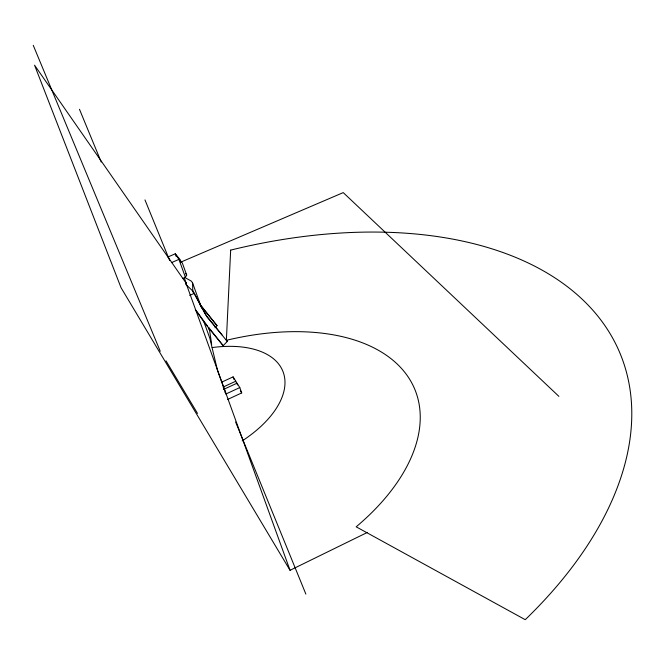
<?xml version="1.0" encoding="UTF-8"?>
<svg xmlns="http://www.w3.org/2000/svg" width="665" height="665" viewBox="0 0 665 665"><rect width="100%" height="100%" fill="white"/><g stroke="black" fill="none" stroke-linecap="round" stroke-linejoin="round"><path stroke-width="1" d="M182.634 278.494L185.41 277.28L186.682 275.086L182.293 262.924L178.935 259.392L175.269 253.797L167.879 257.006M215.003 327.695L217.031 325.659L199.849 304.146M195.311 309.616L205.335 323.913L223.157 345.65L227.297 341.486L226.632 340.463M290.048 570.304L185.851 282.758L34.555 65.178L121.047 287.712L290.048 570.304L367.413 532.399M227.679 399.432L241.703 392.915L239.799 387.57L237.048 383.181L223.357 389.515M223.058 387.097L235.809 381.203L236.757 383.863M224.97 392.175L226.042 393.946L239.799 387.57M222.226 381.901L233.099 376.88L235.809 381.203M189.716 295.393L194.313 293.365L207.197 317.197L222.019 334.927M171.487 262.633L178.935 259.392L185.41 277.28M181.121 261.993L343.24 192.601L558.891 396.365M184.471 277.272L191.429 281.187L192.609 282.999L201.603 307.995M185.718 284.362L192.767 290.971L194.313 293.365M199.542 304.188L217.031 325.659M196.125 310.538L207.605 326.199M208.885 327.787L223.157 345.65M227.297 341.486L205.626 314.753L192.767 290.971L192.609 282.999M185.651 273.506L186.682 275.086M208.361 328.219L209.558 330.114L211.678 344.503M240.323 390.712L241.703 392.915M166.017 360.862L197.522 413.406M33.25 45.311L160.265 351.27M79.468 109.268L101.213 162.011M144.97 199.916L169.691 260.481M235.618 422.001L305.867 594.086M184.371 278.103L186.474 283.913A18.903 1.787 67 0 0 185.377 281.952M176.292 256.607L175.269 253.797L180.24 259.807L181.254 262.6M226.042 393.946L217.513 370.43L209.874 338.377L203.764 321.444M208.519 327.23L209.558 330.114M192.767 290.971L193.457 292.874M237.048 383.181L237.679 384.96M233.099 376.88L234.047 379.532M212.152 347.571A97.614 52.984 -21.6 0 1 283.539 373.123A97.614 52.984 -21.6 0 1 242.193 440.887M230.664 250.107L226.366 340.314A207.854 120.39 -22 0 1 407.487 375.974A207.854 120.39 -22 0 1 356.174 526.821L525.242 619.689A425.899 252.168 -22.4 0 0 598.309 316.723A425.899 252.168 -22.4 0 0 230.664 250.107"/></g></svg>
